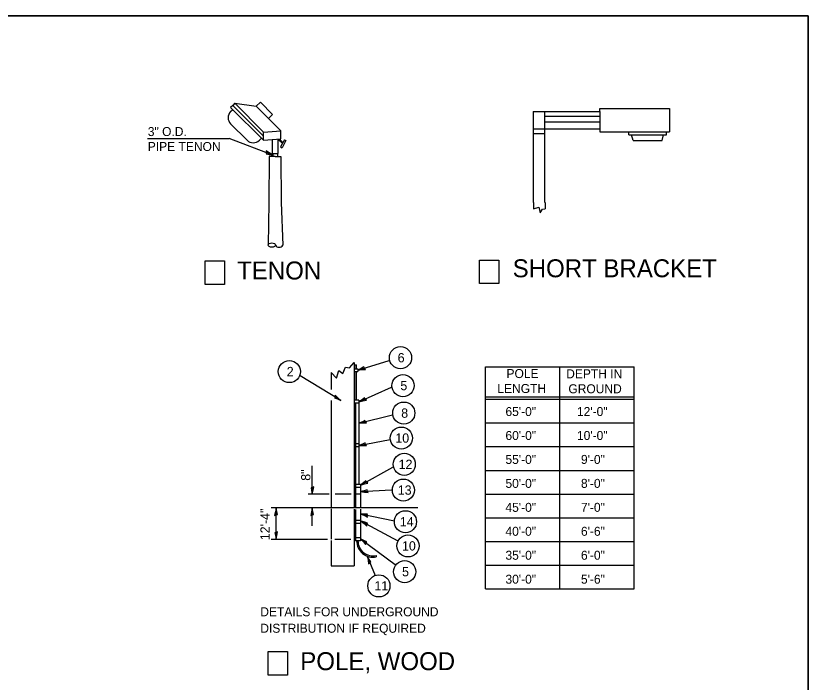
# Model space of a CAD drawing. Extents: x 1569775 to 1571350, y 1585273 to 1586273.
# Drawn here: x 1570820 to 1571350, y 1585828 to 1586273 of the extents above; entities that cross this region are included whole.
import ezdxf

# ---------------------------------------------------------------- set-up
doc = ezdxf.new("R2010")
doc.units = 0
doc.layers.add('Level 59', color=7, linetype='Continuous')
doc.layers.add('Level 60', color=7, linetype='Continuous')

msp = doc.modelspace()

# ---------------------------------------------------------------- linework, layer by layer
at = {"layer": 'Level 59'}
for p, q in [((1570908.31, 1586190.69), (1570962.79, 1586190.69)), ((1570991.97, 1586179.64), (1570962.79, 1586190.69)), ((1571048.87, 1586035.99), (1571069.62, 1586042.46)), ((1571134.17, 1586038.24), (1571233.38, 1586038.24)), ((1571134.17, 1585889.78), (1571134.17, 1586038.24)), ((1571183.78, 1585889.78), (1571183.78, 1586038.24)), ((1571233.38, 1585889.78), (1571233.38, 1586038.24)), ((1571037.48, 1586015.77), (1571010.33, 1586032.23)), ((1571049.49, 1586014.82), (1571071.18, 1586024.52)), ((1571134.17, 1586018.09), (1571233.38, 1586018.09)), ((1571134.17, 1586016.54), (1571233.38, 1586016.54)), ((1571049.49, 1586000.49), (1571071.95, 1586006.18)), ((1571134.17, 1586000.69), (1571233.38, 1586000.69)), ((1571049.49, 1585985.67), (1571070.48, 1585989.7)), ((1571134.17, 1585984.85), (1571233.38, 1585984.85)), ((1571018.38, 1585953.01), (1571018.38, 1585971.95)), ((1571050.65, 1585959.04), (1571072.29, 1585971.13)), ((1571134.17, 1585969), (1571233.38, 1585969)), ((1571050.65, 1585954.87), (1571071.18, 1585956.11)), ((1571029.68, 1585953.01), (1571015.6, 1585953.01)), ((1571044.25, 1585953.01), (1571033.57, 1585953.01)), ((1571134.17, 1585953.16), (1571233.38, 1585953.16)), ((1570994.2, 1585922.9), (1570994.2, 1585943.96)), ((1571018.38, 1585931.92), (1571018.38, 1585943.96)), ((1571050.65, 1585939.87), (1571073.25, 1585935.32)), ((1571050.99, 1585935.1), (1571075.61, 1585921.92)), ((1571134.17, 1585937.31), (1571233.38, 1585937.31)), ((1571028.57, 1585922.9), (1570990.87, 1585922.9)), ((1571044.09, 1585922.9), (1571033.5, 1585922.9)), ((1571050.65, 1585923.24), (1571073.68, 1585906.05)), ((1571134.17, 1585921.47), (1571233.38, 1585921.47)), ((1571055.03, 1585911.62), (1571060.34, 1585898.82)), ((1571134.17, 1585905.62), (1571233.38, 1585905.62)), ((1571134.17, 1585889.78), (1571233.38, 1585889.78))]:
    msp.add_line(p, q, dxfattribs=at)
for points in [[(1569774.59, 1586272.65), (1571349.59, 1586272.65), (1571349.59, 1585272.65), (1569774.59, 1585272.65)], [(1570987.67, 1586182.39), (1570987.71, 1586181.34), (1570987.53, 1586180.43), (1570989.48, 1586180.12), (1570991.97, 1586179.64), (1570989.65, 1586181.04)], [(1571129.97, 1586109.54), (1571142.88, 1586109.54), (1571142.88, 1586093.91), (1571129.97, 1586093.91)], [(1570946.73, 1586108.92), (1570959.64, 1586108.92), (1570959.64, 1586093.29), (1570946.73, 1586093.29)], [(1571053.95, 1586036.48), (1571053.28, 1586037.27), (1571052.86, 1586038.1), (1571051.13, 1586037.14), (1571048.87, 1586035.99), (1571051.56, 1586036.32)], [(1571033.74, 1586019.26), (1571033.59, 1586018.23), (1571033.25, 1586017.36), (1571035.11, 1586016.7), (1571037.48, 1586015.77), (1571035.45, 1586017.57)], [(1571054.48, 1586015.91), (1571053.72, 1586016.62), (1571053.2, 1586017.39), (1571051.6, 1586016.23), (1571049.49, 1586014.82), (1571052.12, 1586015.47)], [(1571054.59, 1586000.71), (1571053.96, 1586001.54), (1571053.58, 1586002.39), (1571051.81, 1586001.53), (1571049.49, 1586000.49), (1571052.19, 1586000.68)], [(1571054.6, 1585985.58), (1571054.02, 1585986.45), (1571053.69, 1585987.33), (1571051.86, 1585986.57), (1571049.49, 1585985.67), (1571052.2, 1585985.7)], [(1571055.53, 1585960.57), (1571054.7, 1585961.21), (1571054.12, 1585961.93), (1571052.62, 1585960.64), (1571050.65, 1585959.04), (1571053.22, 1585959.92)], [(1571019.43, 1585958.01), (1571018.47, 1585957.61), (1571017.55, 1585957.45), (1571017.95, 1585955.51), (1571018.38, 1585953.01), (1571018.87, 1585955.68)], [(1571055.7, 1585954.13), (1571055.24, 1585955.06), (1571055.03, 1585955.97), (1571053.12, 1585955.45), (1571050.65, 1585954.87), (1571053.34, 1585954.55)], [(1570993.16, 1585938.96), (1570994.12, 1585939.36), (1570995.04, 1585939.52), (1570994.63, 1585941.46), (1570994.2, 1585943.96), (1570993.72, 1585941.29)], [(1571017.34, 1585938.96), (1571018.3, 1585939.36), (1571019.22, 1585939.52), (1571018.81, 1585941.46), (1571018.38, 1585943.96), (1571017.9, 1585941.29)], [(1571055.35, 1585937.86), (1571055.14, 1585938.88), (1571055.16, 1585939.82), (1571053.19, 1585939.81), (1571050.65, 1585939.87), (1571053.17, 1585938.87)], [(1571054.91, 1585931.82), (1571055, 1585932.86), (1571055.3, 1585933.74), (1571053.4, 1585934.3), (1571050.99, 1585935.1), (1571053.11, 1585933.41)], [(1570995.25, 1585927.9), (1570994.29, 1585927.5), (1570993.37, 1585927.34), (1570993.77, 1585925.4), (1570994.2, 1585922.9), (1570994.69, 1585925.57)], [(1571054.03, 1585919.42), (1571054.28, 1585920.43), (1571054.71, 1585921.26), (1571052.91, 1585922.1), (1571050.65, 1585923.24), (1571052.5, 1585921.26)], [(1571055.98, 1585906.61), (1571056.72, 1585907.35), (1571057.51, 1585907.85), (1571056.39, 1585909.48), (1571055.03, 1585911.62), (1571055.61, 1585908.97)], [(1570988.91, 1585847.92), (1571001.82, 1585847.92), (1571001.82, 1585832.29), (1570988.91, 1585832.29)]]:
    msp.add_lwpolyline(points, close=True, dxfattribs=at)
for centre in [(1571077.3, 1586044.27), (1571003.08, 1586035.02), (1571078.96, 1586025.63), (1571079.52, 1586007.28), (1571077.85, 1585990.59), (1571079.8, 1585973.07), (1571079.24, 1585955.83), (1571080.63, 1585934.7), (1571082.3, 1585918.57), (1571080.08, 1585901.32), (1571062.84, 1585891.87)]:
    msp.add_circle(centre, 7.39, dxfattribs=at)
at = {"layer": 'Level 60'}
for p, q in [((1570965.22, 1586212.84), (1570963.84, 1586211.47)), ((1570985.77, 1586189.55), (1570963.84, 1586211.47)), ((1570963.85, 1586208.73), (1570965.22, 1586210.1)), ((1570966.59, 1586214.21), (1570965.22, 1586212.84)), ((1570985.77, 1586192.29), (1570965.22, 1586212.84)), ((1570985.77, 1586195.03), (1570966.59, 1586214.21)), ((1570966.59, 1586214.21), (1570980.96, 1586212.25)), ((1570980.96, 1586212.25), (1570983.69, 1586214.99)), ((1570997.4, 1586195.8), (1570980.96, 1586212.25)), ((1570991.91, 1586206.77), (1570983.69, 1586214.99)), ((1571210.38, 1586208.75), (1571210.38, 1586210.68)), ((1571210.38, 1586210.68), (1571256.88, 1586210.68)), ((1571256.88, 1586210.68), (1571256.88, 1586195.18)), ((1570989.17, 1586204.03), (1570991.91, 1586206.77)), ((1571165.81, 1586208.75), (1571210.38, 1586208.75)), ((1571165.81, 1586208.75), (1571165.81, 1586147.96)), ((1571173.56, 1586208.75), (1571173.56, 1586147.96)), ((1571173.56, 1586205.65), (1571210.38, 1586205.65)), ((1571210.38, 1586208.75), (1571210.38, 1586197.12)), ((1570974.81, 1586189.55), (1570963.85, 1586200.51)), ((1571173.56, 1586201.77), (1571210.38, 1586201.77)), ((1570985.77, 1586195.03), (1570997.4, 1586195.8)), ((1570985.77, 1586189.6), (1570985.77, 1586195.03)), ((1570997.4, 1586190.38), (1570997.4, 1586195.8)), ((1571165.81, 1586197.12), (1571210.38, 1586197.12)), ((1571210.38, 1586197.12), (1571210.38, 1586195.18)), ((1571210.38, 1586195.18), (1571256.88, 1586195.18)), ((1571229.76, 1586193.25), (1571229.76, 1586195.18)), ((1571254.95, 1586193.25), (1571254.95, 1586195.18)), ((1570983.03, 1586189.55), (1570984.4, 1586190.92)), ((1570985.77, 1586189.6), (1570997.4, 1586190.38)), ((1570991.58, 1586189.99), (1570991.58, 1586180.75)), ((1570995.46, 1586190.25), (1570995.46, 1586180.75)), ((1570995.46, 1586190.25), (1570998.4, 1586187.3)), ((1570996.49, 1586190.31), (1570998.78, 1586188.02)), ((1570999.76, 1586189.82), (1570997.19, 1586185.09)), ((1571000.73, 1586189.29), (1570998.15, 1586184.57)), ((1570999.76, 1586189.82), (1571000.73, 1586189.29)), ((1571165.81, 1586194.02), (1571173.56, 1586194.02)), ((1571229.76, 1586193.25), (1571254.95, 1586193.25)), ((1571232.66, 1586189.37), (1571231.69, 1586193.25)), ((1571232.66, 1586189.37), (1571252.04, 1586189.37)), ((1571252.04, 1586189.37), (1571253.01, 1586193.25)), ((1570997.19, 1586185.09), (1570998.15, 1586184.57)), ((1570989.65, 1586178.75), (1570989.28, 1586147.96)), ((1570993.52, 1586178.75), (1570989.65, 1586178.75)), ((1570991.58, 1586180.64), (1570995.46, 1586180.64)), ((1570991.97, 1586180.64), (1570991.97, 1586178.75)), ((1570993.52, 1586178.75), (1570997.4, 1586178.75)), ((1570995.07, 1586180.64), (1570995.07, 1586178.75)), ((1570997.28, 1586178.75), (1570997.69, 1586147.96)), ((1570989.28, 1586147.96), (1570988.94, 1586119.49)), ((1570997.69, 1586147.96), (1570998.63, 1586119.49)), ((1571166.07, 1586147.96), (1571166.07, 1586143.67)), ((1571173.82, 1586147.96), (1571173.82, 1586143.67)), ((1571046.39, 1586040.99), (1571046.39, 1585944.61)), ((1571046.39, 1586036.81), (1571048.81, 1586036.81)), ((1571046.86, 1586039.58), (1571048, 1586039.58)), ((1571046.86, 1586036.81), (1571046.86, 1586039.58)), ((1571048, 1586036.81), (1571048, 1586039.58)), ((1571048.81, 1586036.81), (1571048.81, 1586035.17)), ((1571030.89, 1586034.49), (1571030.89, 1586023.12)), ((1571046.39, 1586035.17), (1571048.81, 1586035.17)), ((1571046.86, 1586015.8), (1571046.86, 1586035.17)), ((1571048, 1586015.8), (1571048, 1586035.17)), ((1571030.89, 1586015.61), (1571030.89, 1585944.69)), ((1571049.49, 1586015.8), (1571046.39, 1586015.8)), ((1571049.49, 1586015.8), (1571049.49, 1586013.86)), ((1571049.49, 1586013.86), (1571046.39, 1586013.86)), ((1571047.16, 1586013.86), (1571047.16, 1585944.51)), ((1571049.49, 1586013.86), (1571049.49, 1585959.61)), ((1571049.49, 1585986.73), (1571047.16, 1585986.73)), ((1571049.49, 1585984.79), (1571047.16, 1585984.79)), ((1571050.65, 1585959.61), (1571047.16, 1585959.61)), ((1571050.65, 1585957.66), (1571047.16, 1585957.66)), ((1571050.65, 1585959.61), (1571050.65, 1585957.66)), ((1571050.65, 1585957.66), (1571050.65, 1585944.33)), ((1571050.65, 1585953.01), (1571047.16, 1585953.01)), ((1571088.97, 1585943.96), (1570990.87, 1585943.96)), ((1571030.89, 1585943.23), (1571030.89, 1585923.04)), ((1571046.39, 1585943.04), (1571046.39, 1585905.35)), ((1571047.16, 1585942.86), (1571047.16, 1585922.01)), ((1571050.65, 1585943.14), (1571050.65, 1585922.01)), ((1571050.65, 1585935.58), (1571047.16, 1585935.58)), ((1571050.65, 1585933.63), (1571047.16, 1585933.63)), ((1571030.89, 1585922.22), (1571030.89, 1585905.35)), ((1571050.65, 1585923.95), (1571047.16, 1585923.95)), ((1571050.65, 1585922.01), (1571047.16, 1585922.01)), ((1571060.96, 1585912.17), (1571061.15, 1585911.3)), ((1571030.89, 1585905.35), (1571046.39, 1585905.35))]:
    msp.add_line(p, q, dxfattribs=at)
msp.add_lwpolyline([(1569774.59, 1585272.65), (1571349.59, 1585272.65), (1571349.59, 1586272.65), (1569774.59, 1586272.65)], close=True, dxfattribs=at)
for points in [[(1571166.07, 1586143.67), (1571169.71, 1586144.75), (1571170.5, 1586141.11), (1571172.06, 1586143.45), (1571173.82, 1586143.67)], [(1571030.89, 1586034.49), (1571034.54, 1586030.67), (1571036.06, 1586035.64), (1571038.75, 1586033.73), (1571040.65, 1586037.93), (1571043.33, 1586037.55), (1571046.39, 1586040.99)]]:
    msp.add_lwpolyline(points, dxfattribs=at)
for centre, radius, start, end in [((1570967.96, 1586204.62), 5.81, 135, 225), ((1570978.92, 1586193.66), 5.81, 225, 315), ((1570996.21, 1586120.82), 2.77, 208.89, 331.1103), ((1571058.81, 1585921.83), 10.79, 179.0303, 282.517), ((1571058.81, 1585921.83), 9.9, 179.0303, 282.517)]:
    msp.add_arc(centre, radius, start, end, dxfattribs=at)
msp.add_ellipse((1570991.36, 1586119.49), major_axis=(-2.42, 0), ratio=0.5904, dxfattribs=at)

# ---------------------------------------------------------------- texts
at = {"layer": 'Level 59'}
for s, height, p in [('3" O.D.', 6, (1570908.52, 1586192.35)), ('PIPE TENON', 6, (1570908.52, 1586182.35)), ('SHORT BRACKET', 12, (1571152.23, 1586098.01)), ('TENON', 12, (1570968.16, 1586096.54)), ('6', 6.2, (1571075.4, 1586041.17)), ('2', 6.2, (1571001.33, 1586031.92)), ('POLE', 6, (1571148.11, 1586030.69)), ('DEPTH IN', 6, (1571187.97, 1586030.53)), ('5', 6.2, (1571077.21, 1586022.54)), ('LENGTH', 6, (1571142, 1586020.69)), ('GROUND', 6, (1571189.44, 1586020.53)), ('8', 6.2, (1571077.77, 1586004.18)), ('65\'-0"', 6, (1571147.41, 1586005.31)), ('12\'-0"', 6, (1571195.18, 1586005.32)), ('10', 6.198, (1571073.85, 1585987.5)), ('60\'-0"', 6, (1571147.41, 1585989.31)), ('10\'-0"', 6, (1571195.18, 1585989.32)), ('55\'-0"', 6, (1571147.41, 1585973.31)), ('9\'-0"', 6, (1571197.84, 1585973.32)), ('12', 6.198, (1571076.05, 1585969.98)), ('50\'-0"', 6, (1571147.41, 1585957.31)), ('8\'-0"', 6, (1571197.84, 1585957.32)), ('13', 6.198, (1571075.49, 1585952.74)), ('45\'-0"', 6, (1571147.41, 1585941.31)), ('7\'-0"', 6, (1571197.84, 1585941.32)), ('14', 6.198, (1571076.88, 1585931.6)), ('40\'-0"', 6, (1571147.41, 1585925.31)), ('6\'-6"', 6, (1571197.84, 1585925.32)), ('10', 6.198, (1571078.3, 1585915.47)), ('35\'-0"', 6, (1571147.41, 1585909.31)), ('6\'-0"', 6, (1571197.84, 1585909.32)), ('5', 6.2, (1571078.33, 1585898.23)), ('30\'-0"', 6, (1571147.41, 1585893.31)), ('5\'-6"', 6, (1571197.84, 1585893.32)), ('11', 6.198, (1571059.87, 1585888.78)), ('DETAILS FOR UNDERGROUND', 6, (1570983.66, 1585871.55)), ('DISTRIBUTION IF REQUIRED', 6, (1570983.66, 1585860.55)), ('POLE, WOOD', 12, (1571010.35, 1585835.55))]:
    msp.add_text(s, height=height, dxfattribs=at).set_placement(p)
for s, p in [('8"', (1571017.11, 1585962.08)), ('12\'-4"', (1570989.91, 1585922.37))]:
    msp.add_text(s, height=6.201, rotation=90, dxfattribs=at).set_placement(p)

doc.saveas('drawing.dxf')
